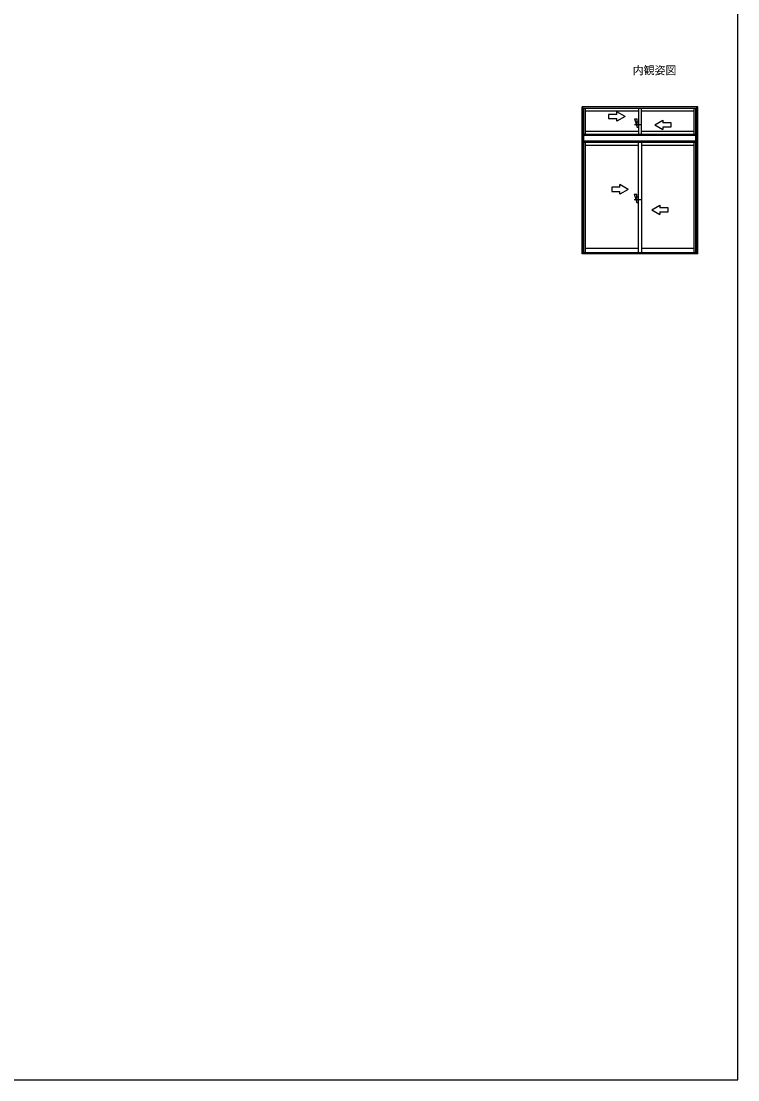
# Model space of a CAD drawing. Units: millimetres, scale not verified. Extents: x -525 to 525, y -782 to 777.
# Drawn here: x 0 to 525, y -782 to -7 of the extents above; entities that cross this region are included whole.
import ezdxf
from ezdxf.enums import TextEntityAlignment as Align

# ---------------------------------------------------------------- set-up
doc = ezdxf.new("R2010")
doc.units = ezdxf.units.MM
doc.header["$LTSCALE"] = 4
for name, color, linetype in [('0-1_USER1', 3, 'Continuous'), ('0-6_YKK_A1', 4, 'Continuous'), ('0-8_YKK_ZWAK', 7, 'Continuous')]:
    doc.layers.add(name, color=color, linetype=linetype)
doc.styles.add('ＭＳ ゴシック', font='')
doc.styles.get('ＭＳ ゴシック').set_extended_font_data('MS Gothic')

msp = doc.modelspace()

# ---------------------------------------------------------------- linework, layer by layer
at = {"layer": '0-6_YKK_A1'}
for p, q in [((495.675, -69.499), (410.875, -69.499)), ((410.875, -177.199), (410.875, -69.499)), ((411.55, -177.199), (411.55, -69.499)), ((494.998, -177.2), (495, -69.5)), ((495.673, -177.2), (495.675, -69.5)), ((495, -70.649), (411.55, -70.649)), ((412.242, -176.449), (412.242, -70.669)), ((413.5, -89.619), (413.5, -70.669)), ((452.362, -72.799), (413.5, -72.799)), ((436.362, -75.149), (430.362, -75.149)), ((430.362, -75.149), (430.362, -78.149)), ((442.362, -76.649), (436.362, -73.185)), ((436.362, -75.149), (436.362, -73.185)), ((442.362, -76.649), (436.362, -80.113)), ((452.362, -89.619), (452.362, -70.669)), ((454.187, -70.669), (454.187, -89.619)), ((493.05, -72.799), (454.187, -72.799)), ((493.05, -89.619), (493.05, -70.67)), ((494.305, -176.449), (494.307, -70.67)), ((430.362, -78.149), (436.362, -78.149)), ((436.362, -80.113), (436.362, -78.149)), ((449.362, -78.399), (451.362, -78.399)), ((449.362, -82.399), (454.362, -82.399)), ((451.362, -80.399), (452.362, -80.399)), ((451.362, -84.399), (452.362, -84.399)), ((464.187, -82.649), (470.187, -86.113)), ((476.187, -81.149), (470.187, -81.149)), ((470.187, -84.149), (476.187, -84.149)), ((470.187, -84.149), (470.187, -86.113)), ((476.187, -84.149), (476.187, -81.149)), ((412.24, -89.619), (494.307, -89.619)), ((412.242, -90.319), (494.307, -90.319)), ((413.5, -87.269), (452.362, -87.269)), ((454.187, -87.269), (493.05, -87.269)), ((412.242, -94.319), (494.307, -94.319)), ((412.242, -95.419), (494.307, -95.419)), ((413.5, -176.449), (413.5, -95.419)), ((413.5, -97.569), (452.112, -97.569)), ((452.112, -95.419), (452.112, -176.449)), ((454.437, -95.419), (454.437, -176.449)), ((454.437, -97.569), (493.049, -97.569)), ((493.048, -176.449), (493.05, -95.419)), ((432.612, -128.499), (432.612, -131.499)), ((438.612, -128.499), (432.612, -128.499)), ((432.612, -131.499), (438.612, -131.499)), ((438.612, -128.499), (438.612, -126.535)), ((444.612, -129.999), (438.612, -126.535)), ((444.612, -129.999), (438.612, -133.463)), ((438.612, -133.463), (438.612, -131.499)), ((449.112, -133.499), (451.112, -139.499)), ((449.112, -133.499), (451.112, -133.499)), ((449.112, -137.499), (454.112, -137.499)), ((451.112, -139.499), (451.112, -133.499)), ((451.112, -135.499), (452.112, -135.499)), ((451.112, -139.499), (452.112, -139.499)), ((461.937, -144.999), (467.937, -141.535)), ((461.937, -144.999), (467.937, -148.463)), ((467.937, -141.535), (467.937, -143.499)), ((473.937, -143.499), (467.937, -143.499)), ((467.937, -146.499), (467.937, -148.463)), ((467.937, -146.499), (473.937, -146.499)), ((473.937, -146.499), (473.937, -143.499)), ((495.673, -177.199), (410.875, -177.199)), ((494.998, -176.449), (411.55, -176.449)), ((452.112, -173.324), (413.5, -173.324)), ((493.048, -173.324), (454.437, -173.324))]:
    msp.add_line(p, q, dxfattribs=at)
for points in [[(449.362, -78.399), (451.362, -84.399), (451.362, -78.399)], [(464.187, -82.649), (470.187, -79.185), (470.187, -81.149)]]:
    msp.add_lwpolyline(points, dxfattribs=at)
at = {"layer": '0-8_YKK_ZWAK'}
msp.add_lwpolyline([(-525, -782.5), (525, -782.5), (525, 747.5)], dxfattribs=at)

# ---------------------------------------------------------------- texts
at = {"layer": '0-1_USER1', "style": 'ＭＳ ゴシック'}
msp.add_text('内観姿図', height=5.865, dxfattribs=at).set_placement((448, -47.5), align=Align.BOTTOM_LEFT)

doc.saveas('drawing.dxf')
